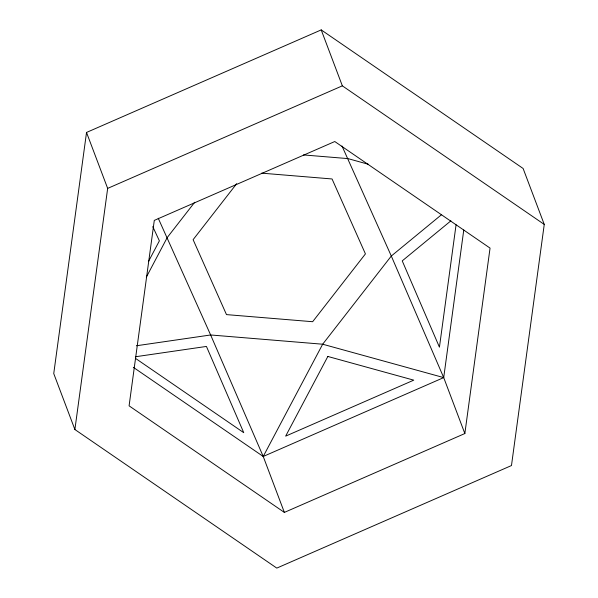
<?xml version="1.0" encoding="UTF-8"?>
<svg xmlns="http://www.w3.org/2000/svg" width="598" height="598" viewBox="0 0 598 598"><rect width="100%" height="100%" fill="white"/><g stroke="black" fill="none" stroke-linecap="round" stroke-linejoin="round"><path stroke-width="0.9" d="M86.523 132.45L53.745 373.578L74.885 429.521L276.792 568.1L511.477 465.55L544.255 224.422L523.115 168.479L321.208 29.9L86.523 132.45L107.662 188.392L74.885 429.521M456.072 224.751L439.433 347.176L402.23 260.877L450.885 220.841M464.848 433.543L490.054 248.103L334.775 141.532L154.291 220.4L129.086 405.84L284.364 512.411L464.848 433.543L443.709 377.6L463.771 229.983M148.543 261.393L159.389 240.845L152.759 226.62M146.308 277.195L167.238 237.541L194.694 202.266M284.364 512.411L263.225 456.468L322.666 344.216L391.301 256.026L441.608 214.63M236.711 183.646L193.109 239.678L226.485 314.608L312.642 321.717L365.43 253.896L332.054 178.966L261.64 173.151M107.662 188.392L342.348 85.843L544.255 224.422M133.309 367.307L263.225 456.468L443.709 377.6L391.301 256.026L341.996 146.009M136.366 345.764L210.638 334.97L322.666 344.216L443.709 377.6M135.38 356.767L206.43 346.436L243.752 432.683L135.828 358.606M303.463 154.927L347.901 158.597L368.518 164.315M158.231 218.218L210.638 334.97L263.225 456.468M321.208 29.9L342.348 85.843M327.846 356.46L285.65 436.136L413.764 380.156L327.846 356.46"/></g></svg>
